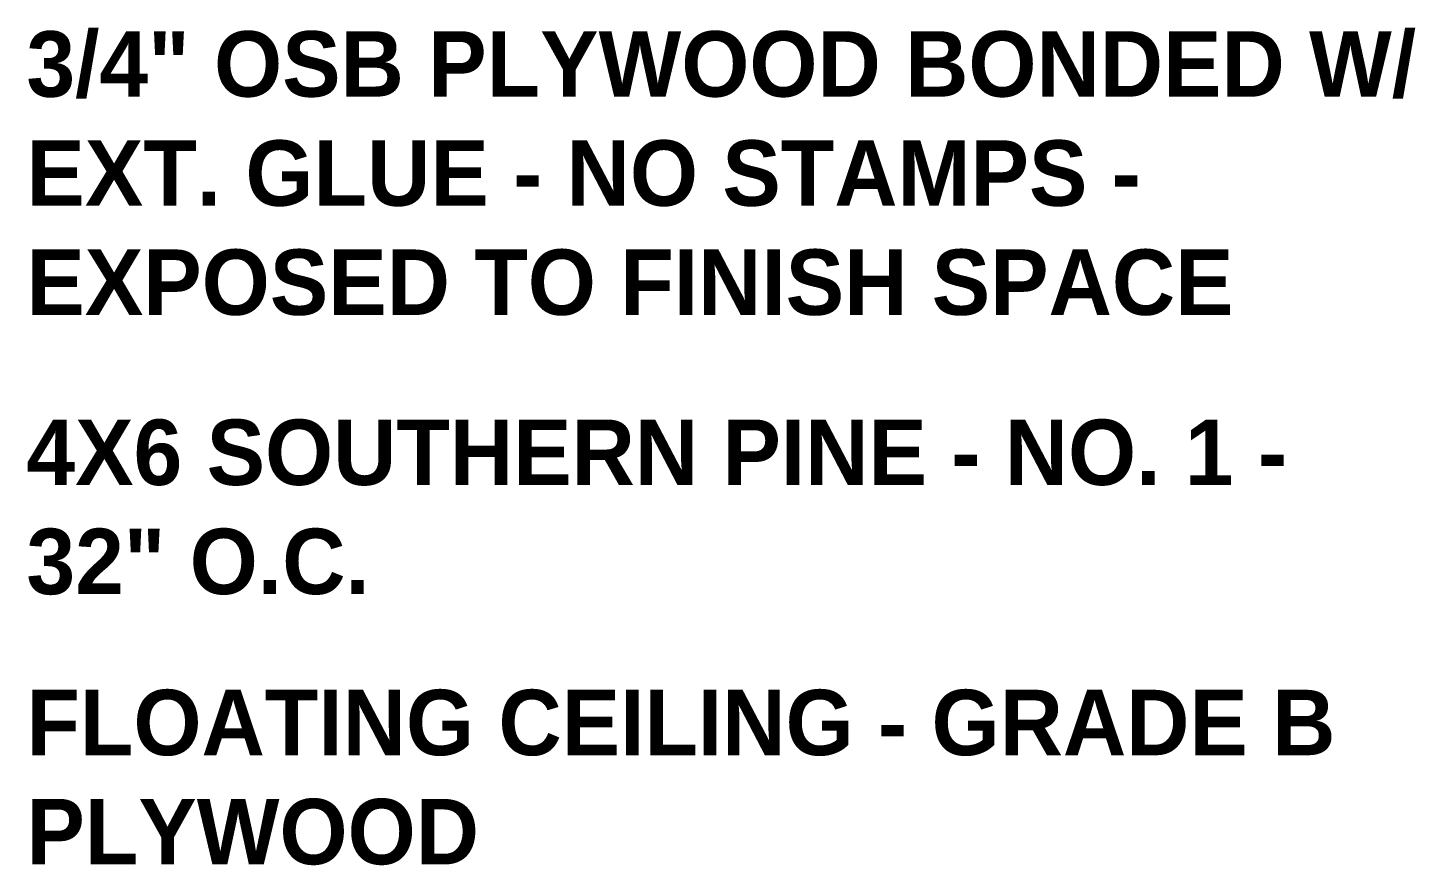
# Model space of a CAD drawing. Header units: inches. Extents: x -3547 to 1646, y 123 to 485.
# Drawn here: x -2695.5 to -2600.2, y 276.8 to 334.4 of the extents above; entities that cross this region are included whole.
import ezdxf

# ---------------------------------------------------------------- set-up
doc = ezdxf.new("R2010")
doc.units = ezdxf.units.IN
doc.header["$MEASUREMENT"] = 0
doc.layers.add('G-ANNO-TEXT', color=231, linetype='Continuous', lineweight=9)
doc.styles.add('Century Gothic_B', font='GOTHICB.TTF', dxfattribs={"height": 4.5})

msp = doc.modelspace()

# ---------------------------------------------------------------- texts
at = {"layer": 'G-ANNO-TEXT', "char_height": 4.5, "attachment_point": 1, "style": 'Century Gothic_B'}
for s, insert, width in [('3/4" OSB PLYWOOD BONDED W/', (-2695.616, 334.162), 118.9275), ('EXT. GLUE - NO STAMPS -', (-2695.616, 326.662), 91.3545), ('EXPOSED TO FINISH SPACE', (-2695.616, 319.162), 97.4145), ('4X6 SOUTHERN PINE - NO. 1 -', (-2695.616, 307.469), 106.8075), ('32" O.C.', (-2695.616, 299.969), 30.4515), ('FLOATING CEILING - GRADE B', (-2695.616, 288.896), 109.383), ('PLYWOOD', (-2695.616, 281.396), 38.0265)]:
    msp.add_mtext(s, dxfattribs=dict(at, insert=insert, width=width))

doc.saveas('drawing.dxf')
